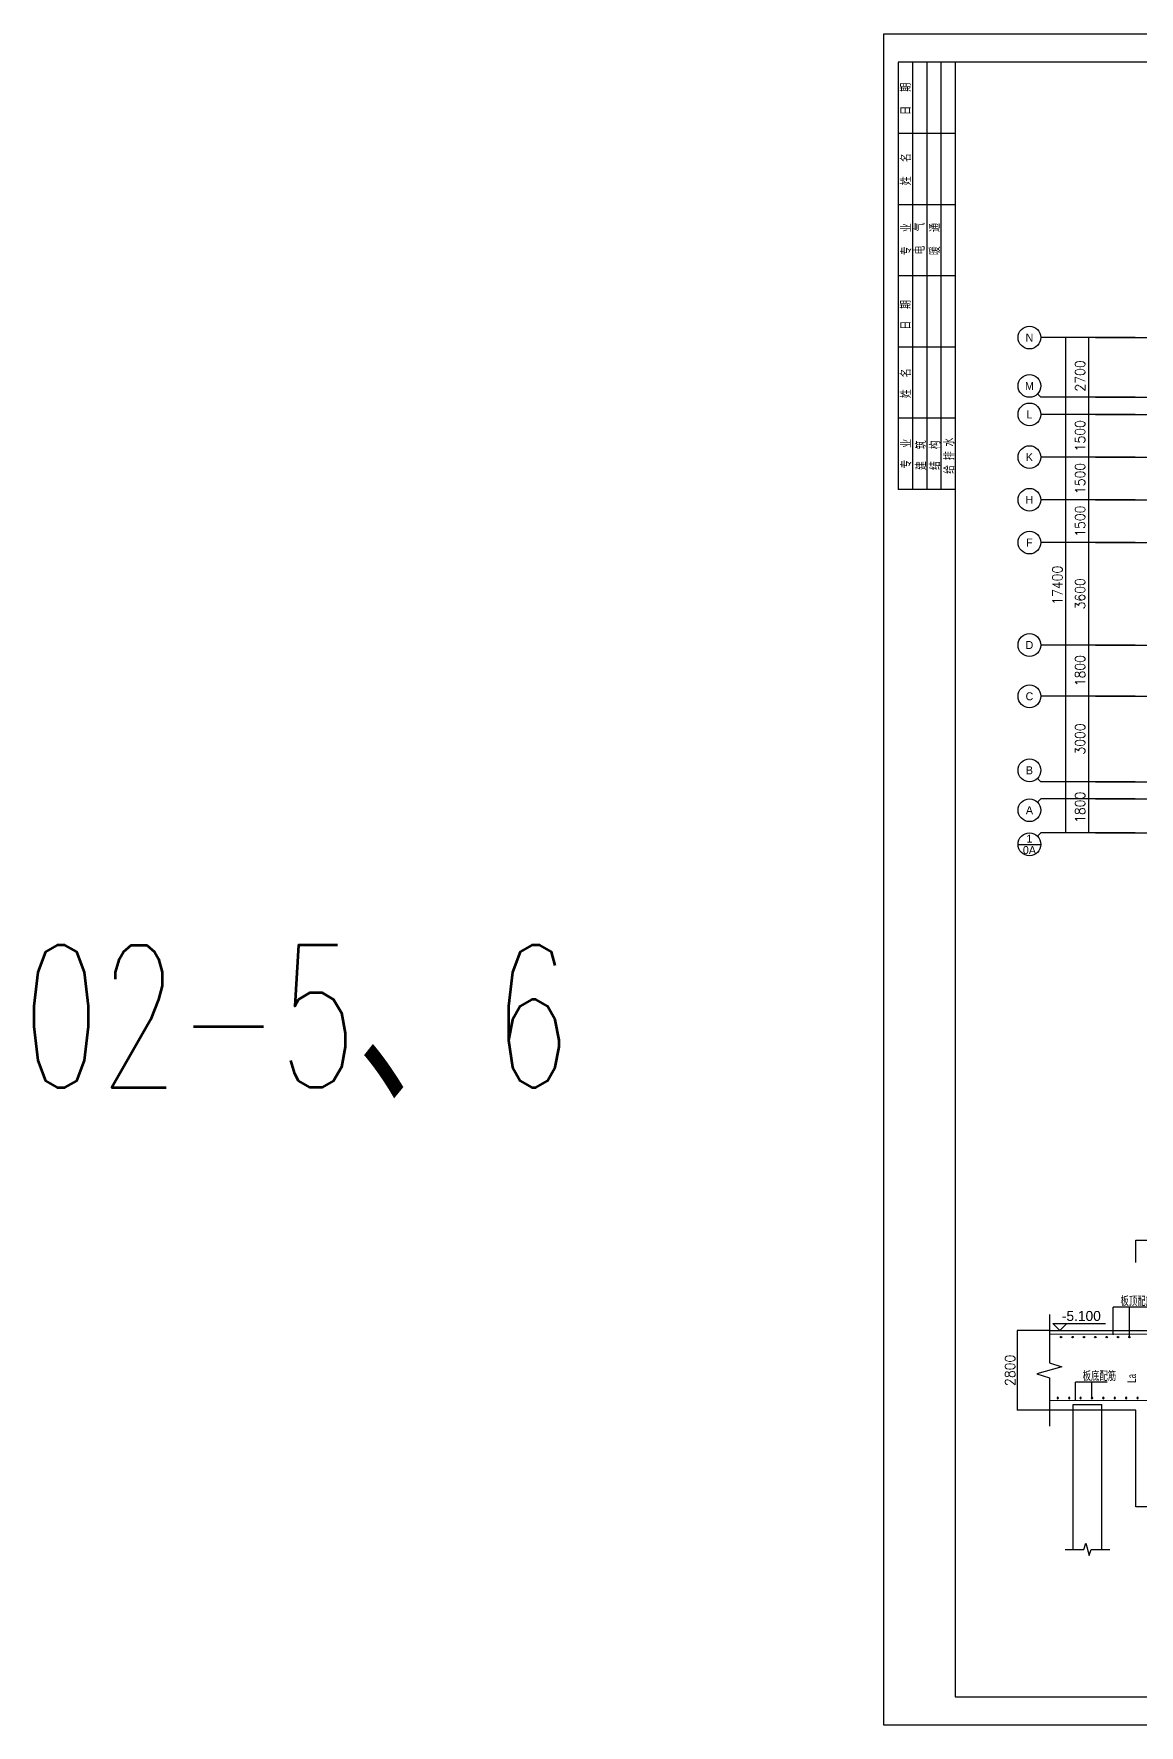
# Model space of a CAD drawing. Extents: x 628064 to 789462, y -248497 to 145317.
# Drawn here: x 628064 to 666864, y -172301 to -112901 of the extents above; entities that cross this region are included whole.
import ezdxf
from ezdxf.enums import TextEntityAlignment as Align

# ---------------------------------------------------------------- set-up
doc = ezdxf.new("R2010")
doc.units = 0
doc.header["$LTSCALE"] = 100
for name, color, linetype in [('1', 3, 'Continuous'), ('1508', 2, 'Continuous'), ('AXIS', 3, 'Continuous'), ('DIM', 3, 'Continuous'), ('dote', 253, 'Continuous'), ('HATCH', 254, 'Continuous'), ('PUB_TITLE', 4, 'Continuous'), ('TEXT', 2, 'Continuous'), ('THIN', 7, 'Continuous'), ('tk', 7, 'Continuous'), ('基础梁', 7, 'Continuous')]:
    doc.layers.add(name, color=color, linetype=linetype)
doc.layers.add('REIN', color=6, linetype='Continuous', lineweight=18)
doc.styles.add('cadreader_textstyle', font='cadreader_textstyle')
doc.styles.add('dx', font='dx')
doc.styles.get("Standard").update_dxf_attribs({"font": 'standard'})
doc.styles.add('tssd_label', font='tssd_label')
doc.styles.add('tssd_rein', font='tssd_rein')
doc.dimstyles.get("Standard").update_dxf_attribs({"dimtxt": 351, "dimasz": 0.18, "dimexe": 0.18, "dimexo": 0.0625, "dimgap": 0.09, "dimtad": 0, "dimtoh": 1, "dimdec": 0, "dimzin": 0, "dimdsep": 46, "dimcen": 0.09, "dimadec": 0, "dimazin": 0, "dimtfac": 1, "dimtdec": 4, "dimtofl": 0, "dimtmove": 0, "dimatfit": 3, "dimfxl": 250, "dimtolj": 1, "dimtzin": 0, "dimarcsym": 0})

# ---------------------------------------------------------------- blocks, each defined once
blk = doc.blocks.new('*D435')
at = {"layer": 'AXIS', "color": 0, "linetype": 'ByBlock', "lineweight": -2}
for p, q in [((666717.8256664049, -123566.9653953348), (664291.8718125335, -123566.9653953348)), ((664292.0518125335, -140966.9653953347), (664292.0518125335, -123566.9653953348)), ((666717.8256664049, -140966.9653953347), (664291.8718125335, -140966.9653953347))]:
    blk.add_line(p, q, dxfattribs=at)
for points in [[(664292.0518125335, -123566.9653953348), (664292.0817850289, -123567.1453953348), (664292.0218400381, -123567.1453953348)], [(664292.0518125335, -140966.9653953347), (664292.0218400381, -140966.7853953347), (664292.0817850289, -140966.7853953347)]]:
    blk.add_solid(points, dxfattribs=at)
at = {"layer": 'AXIS', "color": 0, "linetype": 'Continuous', "lineweight": -2, "insert": (663992.0518125335, -132266.9653953347), "char_height": 351, "width": 1062.749999999999, "attachment_point": 5, "rotation": 90}
blk.add_mtext('17400', dxfattribs=at)
blk = doc.blocks.new('*D47')
at = {"layer": 'AXIS', "color": 0, "linetype": 'ByBlock', "lineweight": -2}
for p, q in [((666717.8256664049, -139166.9653953348), (665091.8718125335, -139166.9653953348)), ((665092.0518125335, -140966.9653953348), (665092.0518125335, -139166.9653953348)), ((666717.8256664049, -140966.9653953348), (665091.8718125335, -140966.9653953348))]:
    blk.add_line(p, q, dxfattribs=at)
for points in [[(665092.0518125335, -139166.9653953348), (665092.0817850289, -139167.1453953348), (665092.0218400381, -139167.1453953348)], [(665092.0518125335, -140966.9653953348), (665092.0218400381, -140966.7853953348), (665092.0817850289, -140966.7853953348)]]:
    blk.add_solid(points, dxfattribs=at)
at = {"layer": 'AXIS', "color": 0, "linetype": 'Continuous', "lineweight": -2, "insert": (664792.0518125335, -140066.9653953347), "char_height": 351, "width": 807.299999999999, "attachment_point": 5, "rotation": 90}
blk.add_mtext('1800', dxfattribs=at)
blk = doc.blocks.new('*D486')
at = {"layer": 'AXIS', "color": 0, "linetype": 'ByBlock', "lineweight": -2}
for p, q in [((666717.8256664049, -136166.9653953348), (665091.8718125335, -136166.9653953348)), ((665092.0518125335, -139166.9653953348), (665092.0518125335, -136166.9653953348)), ((666717.8256664049, -139166.9653953348), (665091.8718125335, -139166.9653953348))]:
    blk.add_line(p, q, dxfattribs=at)
for points in [[(665092.0518125335, -136166.9653953348), (665092.0817850289, -136167.1453953348), (665092.0218400381, -136167.1453953348)], [(665092.0518125335, -139166.9653953348), (665092.0218400381, -139166.7853953348), (665092.0817850289, -139166.7853953348)]]:
    blk.add_solid(points, dxfattribs=at)
at = {"layer": 'AXIS', "color": 0, "linetype": 'Continuous', "lineweight": -2, "insert": (664792.0518125335, -137666.9653953347), "char_height": 351, "width": 912.5999999999997, "attachment_point": 5, "rotation": 90}
blk.add_mtext('3000', dxfattribs=at)
blk = doc.blocks.new('*D210')
at = {"layer": 'AXIS', "color": 0, "linetype": 'ByBlock', "lineweight": -2}
for p, q in [((666717.8256664049, -134366.9653953349), (665091.8718125335, -134366.9653953349)), ((665092.0518125335, -136166.9653953348), (665092.0518125335, -134366.9653953349)), ((666717.8256664049, -136166.9653953348), (665091.8718125335, -136166.9653953348))]:
    blk.add_line(p, q, dxfattribs=at)
for points in [[(665092.0518125335, -134366.9653953349), (665092.0817850289, -134367.1453953349), (665092.0218400381, -134367.1453953349)], [(665092.0518125335, -136166.9653953348), (665092.0218400381, -136166.7853953348), (665092.0817850289, -136166.7853953348)]]:
    blk.add_solid(points, dxfattribs=at)
at = {"layer": 'AXIS', "color": 0, "linetype": 'Continuous', "lineweight": -2, "insert": (664792.0518125335, -135266.9653953347), "char_height": 351, "width": 807.299999999999, "attachment_point": 5, "rotation": 90}
blk.add_mtext('1800', dxfattribs=at)
blk = doc.blocks.new('*D654')
at = {"layer": 'AXIS', "color": 0, "linetype": 'ByBlock', "lineweight": -2}
for p, q in [((666717.8256664049, -129266.9653953349), (665091.8718125335, -129266.9653953349)), ((665092.0518125335, -130766.9653953348), (665092.0518125335, -129266.9653953349)), ((666717.8256664049, -130766.9653953348), (665091.8718125335, -130766.9653953348))]:
    blk.add_line(p, q, dxfattribs=at)
for points in [[(665092.0518125335, -129266.9653953349), (665092.0817850289, -129267.1453953349), (665092.0218400381, -129267.1453953349)], [(665092.0518125335, -130766.9653953348), (665092.0218400381, -130766.7853953348), (665092.0817850289, -130766.7853953348)]]:
    blk.add_solid(points, dxfattribs=at)
at = {"layer": 'AXIS', "color": 0, "linetype": 'Continuous', "lineweight": -2, "insert": (664792.0518125335, -130016.9653953347), "char_height": 351, "width": 807.299999999999, "attachment_point": 5, "rotation": 90}
blk.add_mtext('1500', dxfattribs=at)
blk = doc.blocks.new('*D274')
at = {"layer": 'AXIS', "color": 0, "linetype": 'ByBlock', "lineweight": -2}
for p, q in [((666717.8256664049, -126266.9653953348), (665091.8718125335, -126266.9653953348)), ((665092.0518125335, -127766.9653953348), (665092.0518125335, -126266.9653953348)), ((666717.8256664049, -127766.9653953348), (665091.8718125335, -127766.9653953348))]:
    blk.add_line(p, q, dxfattribs=at)
for points in [[(665092.0518125335, -126266.9653953348), (665092.0817850289, -126267.1453953348), (665092.0218400381, -126267.1453953348)], [(665092.0518125335, -127766.9653953348), (665092.0218400381, -127766.7853953348), (665092.0817850289, -127766.7853953348)]]:
    blk.add_solid(points, dxfattribs=at)
at = {"layer": 'AXIS', "color": 0, "linetype": 'Continuous', "lineweight": -2, "insert": (664792.0518125335, -127016.9653953347), "char_height": 351, "width": 807.299999999999, "attachment_point": 5, "rotation": 90}
blk.add_mtext('1500', dxfattribs=at)
blk = doc.blocks.new('*D708')
at = {"layer": 'AXIS', "color": 0, "linetype": 'ByBlock', "lineweight": -2}
for p, q in [((666717.8256664049, -123566.9653953348), (665091.8718125335, -123566.9653953348)), ((665092.0518125335, -126266.9653953348), (665092.0518125335, -123566.9653953348)), ((666717.8256664049, -126266.9653953348), (665091.8718125335, -126266.9653953348))]:
    blk.add_line(p, q, dxfattribs=at)
for points in [[(665092.0518125335, -123566.9653953348), (665092.0817850289, -123567.1453953348), (665092.0218400381, -123567.1453953348)], [(665092.0518125335, -126266.9653953348), (665092.0218400381, -126266.7853953348), (665092.0817850289, -126266.7853953348)]]:
    blk.add_solid(points, dxfattribs=at)
at = {"layer": 'AXIS', "color": 0, "linetype": 'Continuous', "lineweight": -2, "insert": (664792.0518125335, -124916.9653953347), "char_height": 351, "width": 912.5999999999997, "attachment_point": 5, "rotation": 90}
blk.add_mtext('2700', dxfattribs=at)
blk = doc.blocks.new('*D742')
at = {"layer": 'AXIS', "color": 0, "linetype": 'ByBlock', "lineweight": -2}
for p, q in [((666717.8256664049, -127766.9653953348), (665091.8718125335, -127766.9653953348)), ((665092.0518125335, -129266.9653953349), (665092.0518125335, -127766.9653953348)), ((666717.8256664049, -129266.9653953349), (665091.8718125335, -129266.9653953349))]:
    blk.add_line(p, q, dxfattribs=at)
for points in [[(665092.0518125335, -127766.9653953348), (665092.0817850289, -127767.1453953348), (665092.0218400381, -127767.1453953348)], [(665092.0518125335, -129266.9653953349), (665092.0218400381, -129266.7853953349), (665092.0817850289, -129266.7853953349)]]:
    blk.add_solid(points, dxfattribs=at)
at = {"layer": 'AXIS', "color": 0, "linetype": 'Continuous', "lineweight": -2, "insert": (664792.0518125335, -128516.9653953347), "char_height": 351, "width": 807.299999999999, "attachment_point": 5, "rotation": 90}
blk.add_mtext('1500', dxfattribs=at)
blk = doc.blocks.new('*D230')
at = {"layer": 'AXIS', "color": 0, "linetype": 'ByBlock', "lineweight": -2}
for p, q in [((666717.8256664049, -130766.9653953348), (665091.8718125335, -130766.9653953348)), ((665092.0518125335, -134366.9653953349), (665092.0518125335, -130766.9653953348)), ((666717.8256664049, -134366.9653953349), (665091.8718125335, -134366.9653953349))]:
    blk.add_line(p, q, dxfattribs=at)
for points in [[(665092.0518125335, -130766.9653953348), (665092.0817850289, -130767.1453953348), (665092.0218400381, -130767.1453953348)], [(665092.0518125335, -134366.9653953349), (665092.0218400381, -134366.7853953349), (665092.0817850289, -134366.7853953349)]]:
    blk.add_solid(points, dxfattribs=at)
at = {"layer": 'AXIS', "color": 0, "linetype": 'Continuous', "lineweight": -2, "insert": (664792.0518125335, -132566.9653953347), "char_height": 351, "width": 906.7499999999995, "attachment_point": 5, "rotation": 90}
blk.add_mtext('3600', dxfattribs=at)
blk = doc.blocks.new('*D690')
at = {"layer": 'DIM', "color": 0, "linetype": 'ByBlock', "lineweight": -2}
for p, q in [((663712.4738096003, -158438.7297074672), (662581.3852628729, -158438.7297074672)), ((662581.565262873, -158438.7297074672), (662581.565262873, -161238.7297074671)), ((663712.4738096003, -161238.7297074671), (662581.3852628729, -161238.7297074671))]:
    blk.add_line(p, q, dxfattribs=at)
for points in [[(662581.565262873, -158438.7297074672), (662581.5952353684, -158438.9097074672), (662581.5352903776, -158438.9097074672)], [(662581.565262873, -161238.7297074671), (662581.5352903776, -161238.5497074671), (662581.5952353684, -161238.5497074671)]]:
    blk.add_solid(points, dxfattribs=at)
at = {"layer": 'DIM', "color": 0, "linetype": 'Continuous', "lineweight": -2, "insert": (662331.5652628732, -159838.729707467), "char_height": 351, "width": 912.5999999999997, "attachment_point": 5, "rotation": 90}
blk.add_mtext('2800', dxfattribs=at)
blk = doc.blocks.new('*D449')
at = {"layer": 'DIM', "color": 0, "linetype": 'ByBlock', "lineweight": -2}
for p, q in [((666749.2342524233, -156048.7262888846), (666749.2342524233, -155267.4544137454)), ((666749.2342524233, -155267.6344137454), (669549.2216527327, -155267.6344137454)), ((669549.2216527327, -156048.7262888846), (669549.2216527327, -155267.4544137454))]:
    blk.add_line(p, q, dxfattribs=at)
for points in [[(666749.2342524233, -155267.6344137454), (666749.4142524233, -155267.60444125), (666749.4142524233, -155267.6643862408)], [(669549.2216527327, -155267.6344137454), (669549.0416527326, -155267.6643862408), (669549.0416527326, -155267.60444125)]]:
    blk.add_solid(points, dxfattribs=at)
at = {"layer": 'DIM', "color": 0, "linetype": 'Continuous', "lineweight": -2, "insert": (668149.2279525778, -155017.6344137454), "char_height": 351, "width": 912.5999999999997, "attachment_point": 5}
blk.add_mtext('2800', dxfattribs=at)
blk = doc.blocks.new('ts_idx')
at = {"color": 0, "linetype": 'ByBlock', "lineweight": -2}
blk.add_line((-0.5, 0), (0.5, 0), dxfattribs=at)
blk.add_circle((0, 0), 0.5, dxfattribs=at)

msp = doc.modelspace()

# ---------------------------------------------------------------- hatches: boundary and pattern name
at = {"layer": 'HATCH'}
h = msp.add_hatch(dxfattribs=at)
h.set_pattern_fill('ANSI31', color=256, scale=100, style=0)
h.set_pattern_definition([])
h.paths.add_polyline_path([(665548.5564546002, -161238.7297074671), (665548.5564546002, -161038.7297074671), (664548.5564728121, -161038.7297074671), (664548.5564728121, -161238.7297074671)], flags=0)
h = msp.add_hatch(dxfattribs=at)
h.set_pattern_fill('ANSI31', color=256, scale=100, style=0)
h.set_pattern_definition([])
h.paths.add_polyline_path([(665548.5564546002, -161238.7297074671), (664548.5564728121, -161238.7297074671), (664548.5564728125, -166127.092056075), (664918.5564637065, -166127.092056075), (664988.5564637063, -165907.0920560751), (665108.5564637064, -166347.0920560751), (665178.5564637067, -166127.092056075), (665548.5564546002, -166127.092056075)], flags=0)

# ---------------------------------------------------------------- linework, layer by layer
at = {"layer": '1'}
for points in [[(664149.0367812257, -158670.2788822546, -0.9999999999999999), (664099.0367812257, -158670.2788822546, -0.9999999999999999)], [(664549.0367812257, -158670.2788822546, -0.9999999999999999), (664499.0367812257, -158670.2788822546, -0.9999999999999999)], [(664949.0367812257, -158670.2788822546, -0.9999999999999999), (664899.0367812257, -158670.2788822546, -0.9999999999999999)], [(665349.0367812257, -158670.2788822546, -0.9999999999999999), (665299.0367812257, -158670.2788822546, -0.9999999999999999)], [(665749.0367812257, -158670.2788822546, -0.9999999999999999), (665699.0367812257, -158670.2788822546, -0.9999999999999999)], [(666149.0367812257, -158670.2788822546, -0.9999999999999999), (666099.0367812257, -158670.2788822546, -0.9999999999999999)], [(666549.0367812258, -158670.2788822546, -0.9999999999999999), (666499.0367812258, -158670.2788822546, -0.9999999999999999)], [(664007.7946527957, -160785.3870073408, 0.9999999999999999), (664007.7946527957, -160835.3870073408, 0.9999999999999999)], [(664407.7946527957, -160785.3870073408, 0.9999999999999999), (664407.7946527957, -160835.3870073408, 0.9999999999999999)], [(664807.7946527955, -160785.3870073408, 0.9999999999999999), (664807.7946527955, -160835.3870073408, 0.9999999999999999)], [(665207.7946527957, -160785.3870073408, 0.9999999999999999), (665207.7946527957, -160835.3870073408, 0.9999999999999999)], [(665607.7946527955, -160785.3870073408, 0.9999999999999999), (665607.7946527955, -160835.3870073408, 0.9999999999999999)], [(666007.7946527955, -160785.3870073408, 0.9999999999999999), (666007.7946527955, -160835.3870073408, 0.9999999999999999)], [(666407.7946527955, -160785.3870073408, 0.9999999999999999), (666407.7946527955, -160835.3870073408, 0.9999999999999999)], [(666807.7946527955, -160785.3870073408, 0.9999999999999999), (666807.7946527955, -160835.3870073408, 0.9999999999999999)]]:
    msp.add_lwpolyline(points, format="xyb", close=True, dxfattribs=at)
at = {"layer": '1508', "color": 7}
for p, q in [((663712.5363096003, -157878.7297074671), (663712.5363096003, -159578.7297074672)), ((664152.5363096002, -159718.7297074672), (663272.5363096003, -159958.7297074672)), ((663712.5363096003, -159578.7297074672), (664152.5363096002, -159718.7297074672)), ((663272.5363096003, -159958.7297074672), (663712.5363096003, -160098.7297074671)), ((663712.5363096003, -160098.7297074671), (663712.5363096003, -161798.7297074671)), ((664548.5564728125, -166127.092056075), (664548.5564728121, -161038.7297074671)), ((664548.5564728121, -161038.7297074671), (665548.5564546002, -161038.7297074671)), ((665548.5564546002, -166127.092056075), (665548.5564546002, -161038.7297074671))]:
    msp.add_line(p, q, dxfattribs=at)
for points in [[(663712.5363096003, -158438.7297074672), (669549.2216527327, -158438.7297074672), (669549.2216527327, -161838.7297074671), (673949.2216527327, -161838.7297074671), (673949.2216527327, -158438.7297074672), (677651.7039566837, -158438.7297074672), (677651.7039566837, -164638.7297074672), (666749.2342524233, -164638.7297074672), (666749.2342524233, -161238.7297074671), (663712.5363096003, -161238.7297074671)], [(664268.5564728127, -166127.092056075), (664918.5564637065, -166127.092056075), (664988.5564637064, -165907.092056075), (665108.5564637064, -166347.092056075), (665178.5564637065, -166127.092056075), (665828.5564546002, -166127.092056075)]]:
    msp.add_lwpolyline(points, dxfattribs=at)
at = {"layer": 'AXIS'}
for p, q in [((666717.8881664049, -123566.9653953348), (663412.2835756032, -123566.9653953348)), ((663295.1262880777, -125549.8081078094), (663412.2835756032, -125666.9653953348)), ((666717.8881664049, -125666.9653953348), (663412.2835756032, -125666.9653953348)), ((666717.8881664049, -126266.9653953348), (663412.2835756032, -126266.9653953348)), ((666717.8881664049, -127766.9653953348), (663412.2835756032, -127766.9653953348)), ((666717.8881664049, -129266.9653953348), (663412.2835756032, -129266.9653953348)), ((666717.8881664049, -130766.9653953348), (663412.2835756032, -130766.9653953348)), ((666717.8881664049, -134366.9653953348), (663412.2835756032, -134366.9653953348)), ((666717.8881664049, -136166.9653953348), (663412.2835756032, -136166.9653953348)), ((663295.1262880777, -139049.8081078094), (663412.2835756032, -139166.9653953348)), ((666717.8881664049, -139166.9653953348), (663412.2835756032, -139166.9653953348)), ((663295.1262880777, -139884.1226828602), (663412.2835756032, -139766.9653953348)), ((666717.8881664049, -139766.9653953348), (663412.2835756032, -139766.9653953348)), ((663295.1262880777, -141084.1226828602), (663412.2835756032, -140966.9653953348)), ((666717.8881664049, -140966.9653953348), (663412.2835756032, -140966.9653953348))]:
    msp.add_line(p, q, dxfattribs=at)
at = {"layer": 'AXIS', "linetype": 'Continuous'}
msp.add_lwpolyline([(662612.3125000001, -141366.96875), (663412.3125000001, -141366.96875)], dxfattribs=at)
for centre in [(663012.283575603, -123566.9653953348), (663012.283575603, -125266.9653953348), (663012.283575603, -126266.9653953348), (663012.283575603, -127766.9653953348), (663012.283575603, -129266.9653953349), (663012.283575603, -130766.9653953348), (663012.283575603, -134366.9653953348), (663012.283575603, -136166.9653953348), (663012.283575603, -138766.9653953348), (663012.283575603, -140166.9653953348), (663012.283575603, -141366.9653953348)]:
    msp.add_circle(centre, 400, dxfattribs=at)
at = {"layer": 'dote'}
for p, q in [((665333.9443733718, -123566.9653953348), (711795.3518660574, -123566.9653953348)), ((665333.9443733718, -125666.9653953348), (711795.3518660574, -125666.9653953348)), ((665333.9443733718, -126266.9653953348), (711795.3518660574, -126266.9653953348)), ((665333.9443733718, -127766.9653953344), (711795.3518660574, -127766.9653953348)), ((665333.9443733718, -129266.9653953348), (711795.3518660574, -129266.9653953347)), ((665333.9443733718, -130766.9653953348), (711795.3518660574, -130766.9653953347)), ((665333.9443733718, -134366.9653953348), (711795.3518660574, -134366.9653953347)), ((665333.9443733718, -136166.9653953348), (711795.3518660574, -136166.9653953347)), ((665333.9443733718, -139166.9653953348), (711795.3518660574, -139166.9653953347)), ((665333.9443733718, -139766.9653953348), (711795.3518660574, -139766.9653953348)), ((665333.9443733718, -140966.9653953348), (711795.3518660574, -140966.9653953347))]:
    msp.add_line(p, q, dxfattribs=at)
at = {"layer": 'PUB_TITLE'}
for p, q in [((658405.8456291882, -113901.2088164415), (658405.8456291882, -128901.2088164415)), ((660405.8456291882, -113901.2088164415), (658405.8456291882, -113901.2088164415)), ((658905.8456291883, -113901.2088164415), (658905.8456291883, -128901.2088164415)), ((659405.8456291882, -113901.2088164415), (659405.8456291882, -128901.2088164415)), ((659905.8456291882, -113901.2088164415), (659905.8456291882, -128901.2088164415)), ((660405.8456291882, -116401.2088164414), (658405.8456291882, -116401.2088164414)), ((660405.8456291882, -118901.2088164415), (658405.8456291882, -118901.2088164415)), ((660405.8456291882, -121401.2088164414), (658405.8456291882, -121401.2088164414)), ((660405.8456291882, -123901.2088164415), (658405.8456291882, -123901.2088164415)), ((660405.8456291882, -126401.2088164415), (658405.8456291882, -126401.2088164415)), ((660405.8456291882, -128901.2088164415), (658405.8456291882, -128901.2088164415))]:
    msp.add_line(p, q, dxfattribs=at)
at = {"layer": 'REIN'}
for points in [[(663712.5363096003, -158565.2193318075), (669413.8926709659, -158565.2193318075), (669413.8926709659, -163903.6414263721)], [(663712.5363096003, -160900.371893288), (668894.6187782874, -160900.371893288)]]:
    msp.add_lwpolyline(points, dxfattribs=at)
at = {"layer": 'THIN'}
msp.add_lwpolyline([(664329.7838648154, -158188.7297074672), (664079.7838648154, -158438.7297074672), (663829.7838648154, -158188.7297074672), (665679.7838648154, -158188.7297074672)], dxfattribs=at)
at = {"layer": 'tk', "color": 5}
msp.add_lwpolyline([(657905.8456291882, -172301.2088164415), (657905.8456291882, -112901.2088164415), (742005.8456291882, -112901.2088164415), (742005.8456291882, -172301.2088164415)], close=True, dxfattribs=at)
at = {"layer": 'tk'}
msp.add_lwpolyline([(660405.8456291882, -171301.2088164415), (741005.8456291881, -171301.2088164415), (741005.8456291881, -113901.2088164415), (660405.8456291882, -113901.2088164415)], close=True, dxfattribs=at)
at = {"layer": '基础梁'}
for p, q in [((667198.3468667514, -157620.2788822546), (665947.6179393478, -157620.2788822545)), ((665947.6179393478, -158586.9491920976), (665947.6179393478, -157620.2788822545)), ((666524.0367812256, -158670.2788822546), (666524.0367812256, -157620.2788822546)), ((665743.2869735669, -160260.4950074226), (664631.3758109174, -160260.4950074226)), ((664631.3758109174, -160900.371893288), (664631.3758109174, -160260.4950074226)), ((665207.7946527957, -160810.3870073408), (665207.7946527957, -160260.4950074226))]:
    msp.add_line(p, q, dxfattribs=at)

# ---------------------------------------------------------------- block references
at = {"layer": 'AXIS', "xscale": 800, "yscale": 800}
msp.add_blockref('ts_idx', (663012.283575603, -141366.9653953348), dxfattribs=at)

# ---------------------------------------------------------------- texts
at = {"layer": 'AXIS', "color": 7, "style": 'cadreader_textstyle'}
for s, p in [('N', (663012.283575603, -123566.9653953348)), ('M', (663012.283575603, -125266.9653953348)), ('L', (663012.283575603, -126266.9653953348)), ('K', (663012.283575603, -127766.9653953348)), ('H', (663012.283575603, -129266.9653953349)), ('F', (663012.283575603, -130766.9653953348)), ('D', (663012.283575603, -134366.9653953348)), ('C', (663012.283575603, -136166.9653953348)), ('B', (663012.283575603, -138766.9653953348)), ('A', (663012.283575603, -140166.9653953348)), ('1', (663012.283575603, -141166.9653953348)), ('0A', (663012.283575603, -141566.9653953348))]:
    msp.add_text(s, height=280, dxfattribs=at).set_placement(p, align=Align.MIDDLE)
at = {"layer": 'PUB_TITLE', "style": 'dx', "width": 0.7}
for s, p in [('日      期', (658653.2464467572, -115184.9946360481)), ('姓      名 ', (658658.2622743737, -117613.7943864006)), ('专      业', (658668.0043429807, -120114.7775290902)), ('电      气', (659138.1861620438, -120088.6753264593)), ('暖      通', (659671.5194953752, -120111.3006120617)), ('日     期', (658653.2464467572, -122770.1891967102)), ('姓     名', (658658.2622743737, -125175.3235543622)), ('给  排  水', (660176.3718448203, -127719.1206142637)), ('专     业', (658668.0043429807, -127645.889071705)), ('建     筑', (659188.4093902017, -127699.064599907)), ('结     构', (659679.4762205071, -127699.064599907))]:
    msp.add_text(s, height=320, rotation=90, dxfattribs=at).set_placement(p, align=Align.MIDDLE)
at = {"layer": 'REIN', "style": 'tssd_label', "width": 0.7}
for s, p in [('板顶配筋', (666207.9099074616, -157550.2791874304)), ('板底配筋', (664880.6156301337, -160179.1988608896))]:
    msp.add_text(s, height=300, dxfattribs=at).set_placement(p)
msp.add_text('La', height=300, rotation=90, dxfattribs=at).set_placement((666752.1491494596, -160278.7066417876))
at = {"layer": 'TEXT', "width": 0.6999999999534339}
msp.add_text('02-5、6', height=5000, rotation=360, dxfattribs=at).set_placement((627654.4584013735, -149905.5550969047))
at = {"layer": 'THIN', "style": 'tssd_rein', "width": 0.7}
msp.add_text('-5.100', height=350.268519959074, dxfattribs=at).set_placement((664150.9689644319, -158104.7300736781), (665518.9621284943, -158104.7300736781), align=Align.ALIGNED)

# ---------------------------------------------------------------- dimensions: what is measured, and where the dimension line sits
at = {"layer": 'AXIS'}
for p1, p2, distance, picture, middle in [((666717.8881664049, -140966.9653953347), (666717.8881664049, -123566.9653953348), 2425.8363538713893, '*D435', (663992.0518125335, -132266.9653953347)), ((666717.8881664049, -126266.9653953348), (666717.8881664049, -123566.9653953348), 1625.836353871389, '*D708', (664792.0518125335, -124916.9653953347)), ((666717.8881664049, -127766.9653953348), (666717.8881664049, -126266.9653953348), 1625.8363538713893, '*D274', (664792.0518125335, -127016.9653953347)), ((666717.8881664049, -129266.9653953349), (666717.8881664049, -127766.9653953348), 1625.8363538713893, '*D742', (664792.0518125335, -128516.9653953347)), ((666717.8881664049, -130766.9653953348), (666717.8881664049, -129266.9653953349), 1625.8363538713893, '*D654', (664792.0518125335, -130016.9653953347)), ((666717.8881664049, -134366.9653953349), (666717.8881664049, -130766.9653953348), 1625.8363538713893, '*D230', (664792.0518125335, -132566.9653953347)), ((666717.8881664049, -136166.9653953348), (666717.8881664049, -134366.9653953349), 1625.8363538713895, '*D210', (664792.0518125335, -135266.9653953347)), ((666717.8881664049, -139166.9653953348), (666717.8881664049, -136166.9653953348), 1625.8363538713893, '*D486', (664792.0518125335, -137666.9653953347)), ((666717.8881664049, -140966.9653953348), (666717.8881664049, -139166.9653953348), 1625.8363538713893, '*D47', (664792.0518125335, -140066.9653953347))]:
    dim = msp.add_aligned_dim(p1=p1, p2=p2, distance=distance, dimstyle='Standard', dxfattribs=at)
    dim.commit()
    dim.dimension.update_dxf_attribs({"geometry": picture, "text_midpoint": middle})
at = {"layer": 'DIM'}
dim = msp.add_linear_dim(base=(669549.2216527327, -155267.6344137454), p1=(666749.2342524233, -156048.7887888846), p2=(669549.2216527327, -156048.7887888846), dimstyle='Standard', dxfattribs=at)
dim.commit()
dim.dimension.update_dxf_attribs({"geometry": '*D449', "text_midpoint": (668149.2279525778, -155017.6344137454)})
dim = msp.add_linear_dim(base=(662581.565262873, -161238.7297074671), p1=(663712.5363096003, -158438.7297074672), p2=(663712.5363096003, -161238.7297074671), angle=90, dimstyle='Standard', dxfattribs=at)
dim.commit()
dim.dimension.update_dxf_attribs({"geometry": '*D690', "text_midpoint": (662331.5652628732, -159838.729707467)})

doc.saveas('drawing.dxf')
